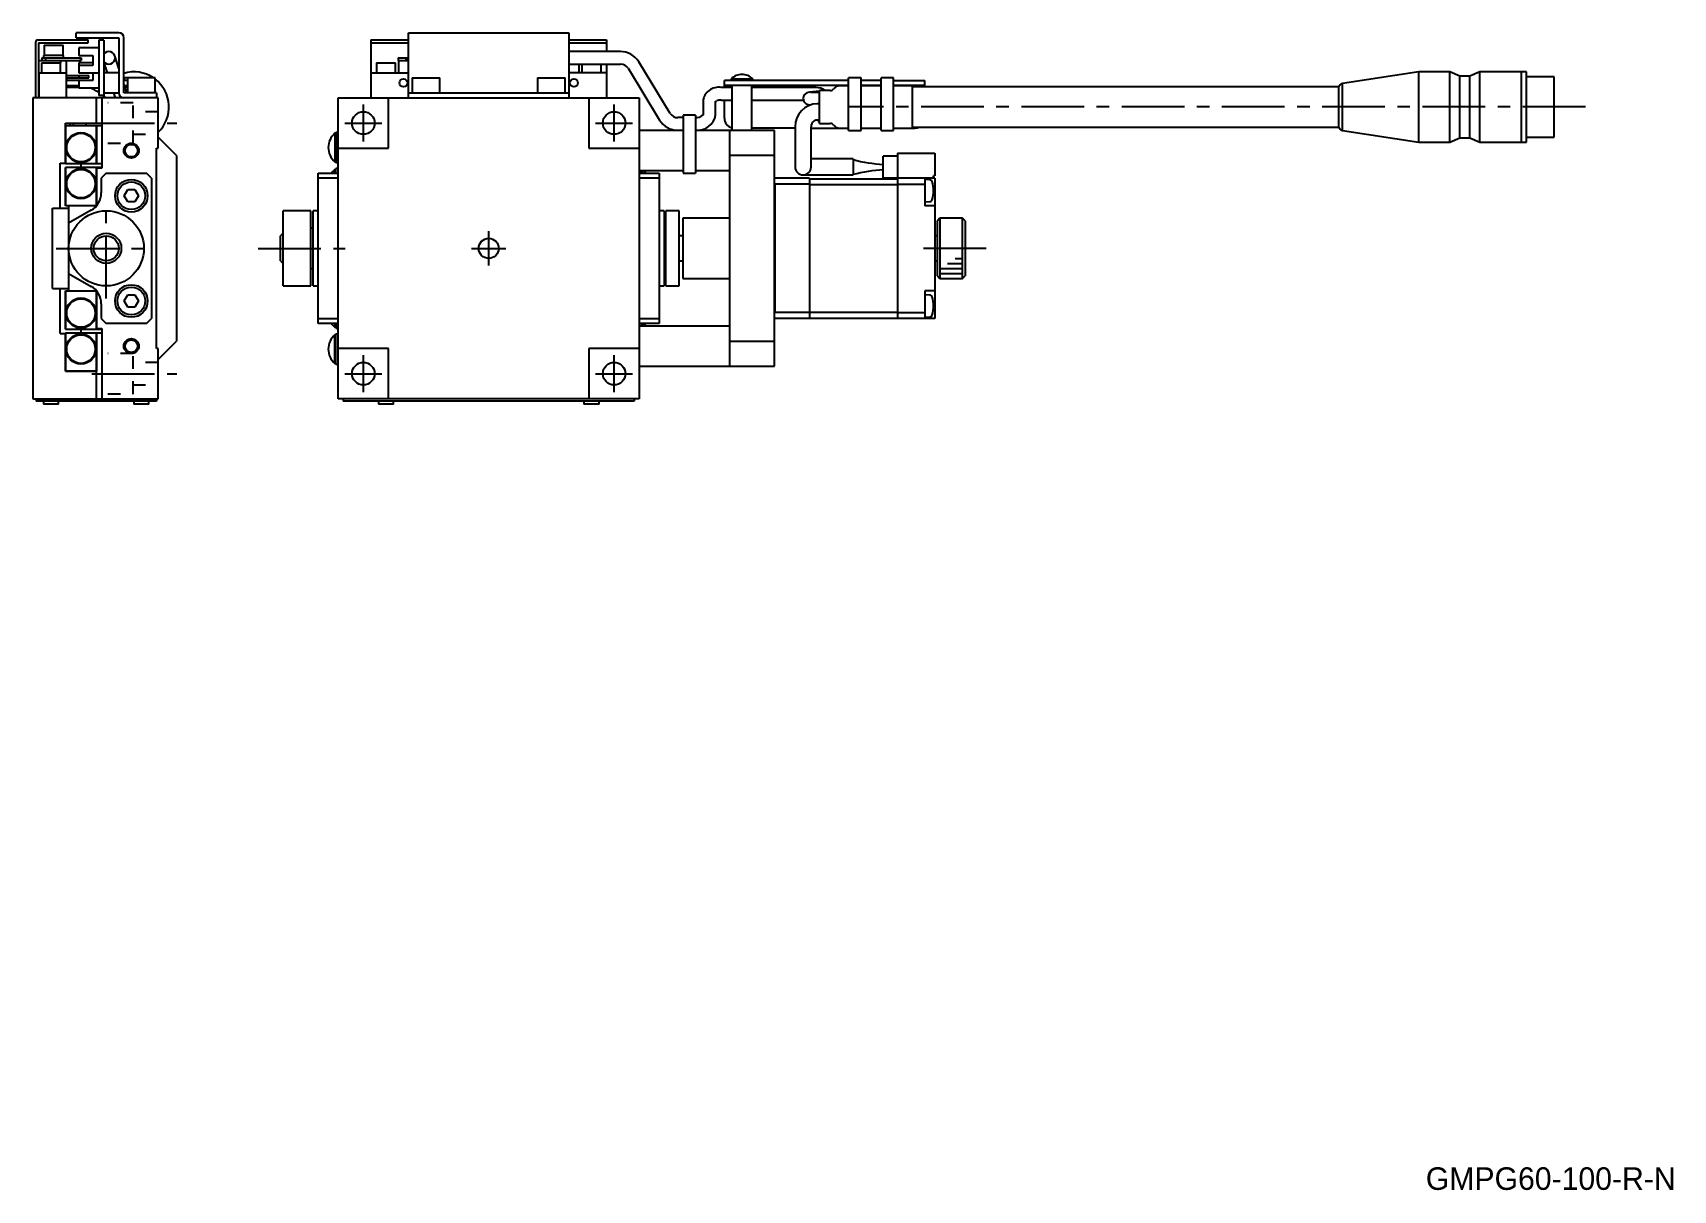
# Model space of a CAD drawing. Extents: x -228 to 421, y 17 to 294.
# Drawn here: x 94.1 to 421.3, y 16.9 to 247.8 of the extents above; entities that cross this region are included whole.
import ezdxf

# ---------------------------------------------------------------- set-up
doc = ezdxf.new("R2010")
doc.units = 0
doc.header["$LTSCALE"] = 10
doc.linetypes.add('CENTER', pattern=[2, 1.25, -0.25, 0.25, -0.25])
doc.linetypes.add('DOT', pattern=[0.5, 0.25, -0.25])
doc.layers.add('1', color=7, linetype='CONTINUOUS')
doc.styles.get("Standard").update_dxf_attribs({"font": 'FGP教科書体NT-M'})

msp = doc.modelspace()

# ---------------------------------------------------------------- linework, layer by layer
at = {"layer": '1', "color": 7, "linetype": 'CONTINUOUS'}
for p, q in [((94.687683, 245.911658), (94.687683, 234.811658)), ((95.187683, 246.411658), (105.187683, 246.411658)), ((95.287683, 245.811658), (105.187683, 245.811658)), ((95.287683, 245.811658), (95.287683, 234.811658)), ((111.287683, 247.811658), (102.787683, 247.811658)), ((102.787683, 246.811658), (102.787683, 247.811658)), ((102.787683, 246.811658), (111.287683, 246.811658)), ((105.187683, 245.811658), (105.187683, 246.411658)), ((107.287683, 246.311658), (107.287683, 235.311658)), ((108.287683, 246.311658), (107.287683, 246.311658)), ((108.287683, 246.311658), (108.287683, 235.178773)), ((111.287683, 246.811658), (111.287683, 235.811658)), ((112.287683, 235.811658), (112.287683, 246.811658)), ((161.55602, 246.411658), (161.55602, 234.811658)), ((161.55602, 246.411658), (169.05602, 246.411658)), ((161.55602, 245.811658), (169.05602, 245.811658)), ((169.05602, 234.811658), (169.05602, 247.811658)), ((169.05602, 247.811658), (201.05602, 247.811658)), ((201.05602, 247.811658), (201.05602, 234.811658)), ((201.05602, 246.411658), (208.55602, 246.411658)), ((201.05602, 245.811658), (208.55602, 245.811658)), ((208.55602, 246.411658), (208.55602, 244.061658)), ((95.287683, 242.311658), (103.791339, 242.311658)), ((95.939693, 242.811658), (95.939693, 242.311658)), ((95.939693, 242.811658), (103.791339, 242.811658)), ((100.287683, 243.311658), (96.287683, 243.311658)), ((96.287683, 243.311658), (96.287683, 242.811658)), ((96.387683, 245.311658), (100.187683, 245.311658)), ((96.387683, 245.311658), (96.387683, 243.311658)), ((96.672893, 242.811658), (96.672893, 242.311658)), ((99.641557, 242.311658), (99.641557, 241.811658)), ((100.187683, 243.311658), (100.187683, 245.311658)), ((100.287683, 242.811658), (100.287683, 243.311658)), ((100.787683, 242.311658), (100.787683, 234.811658)), ((107.287683, 244.811658), (103.287683, 244.811658)), ((103.287683, 244.811658), (103.287683, 243.311658)), ((103.287683, 243.311658), (106.087683, 243.311658)), ((103.634547, 242.811658), (103.634547, 242.311658)), ((103.791339, 242.811658), (103.791339, 242.311658)), ((106.087683, 243.311658), (106.087683, 241.311658)), ((111.287683, 240.701376), (110.476503, 243.19793)), ((167.027398, 242.811658), (167.027398, 242.311658)), ((167.027398, 242.811658), (169.05602, 242.811658)), ((167.027398, 242.311658), (169.05602, 242.311658)), ((167.05602, 242.311658), (167.05602, 239.811658)), ((168.519181, 242.811658), (168.519181, 242.311658)), ((168.937294, 242.811658), (168.937294, 242.311658)), ((211.323969, 244.061658), (201.05602, 244.061658)), ((95.287683, 239.811658), (100.787683, 239.811658)), ((95.337683, 239.811658), (95.337683, 234.811658)), ((95.887683, 241.811658), (95.887683, 239.811658)), ((95.887683, 241.811658), (99.687683, 241.811658)), ((99.687683, 239.811658), (99.687683, 241.811658)), ((100.787683, 239.311658), (105.287683, 239.311658)), ((106.087683, 241.811658), (103.287683, 241.811658)), ((103.287683, 241.811658), (103.287683, 239.811658)), ((106.087683, 241.311658), (103.287683, 241.311658)), ((103.287683, 239.811658), (107.287683, 239.811658)), ((103.287683, 239.311658), (103.287683, 238.811658)), ((105.287683, 238.811658), (105.287683, 239.311658)), ((106.087683, 239.811658), (106.087683, 238.311658)), ((108.287683, 241.844257), (108.948114, 239.811658)), ((111.287683, 239.811658), (108.287683, 239.811658)), ((161.55602, 239.811658), (169.05602, 239.811658)), ((162.65602, 241.811658), (162.65602, 239.811658)), ((162.65602, 241.811658), (166.45602, 241.811658)), ((166.45602, 239.811658), (166.45602, 241.811658)), ((201.05602, 241.561658), (211.323969, 241.561658)), ((208.55602, 239.811658), (201.05602, 239.811658)), ((203.05602, 241.561658), (203.05602, 239.811658)), ((203.65602, 241.561658), (203.65602, 239.811658)), ((207.45602, 239.811658), (207.45602, 241.561658)), ((208.55602, 241.561658), (208.55602, 234.811658)), ((212.853523, 240.736414), (219.121472, 230.411358)), ((221.258517, 231.708677), (214.990568, 242.033733)), ((370.556016, 240.011657), (355.322034, 237.695984)), ((370.556016, 226.011659), (370.556016, 240.011657)), ((376.749015, 240.011657), (370.556016, 240.011657)), ((376.749015, 226.011659), (376.749015, 240.011657)), ((378.749015, 239.161658), (376.749015, 240.011657)), ((378.749015, 226.861658), (378.749015, 239.161658)), ((380.749015, 239.161658), (378.749015, 239.161658)), ((382.749015, 240.011657), (380.749015, 239.161658)), ((380.749015, 226.861658), (380.749015, 239.161658)), ((382.749015, 226.011659), (382.749015, 240.011657)), ((391.006015, 240.011657), (382.749015, 240.011657)), ((391.006015, 226.011659), (391.006015, 240.011657)), ((391.056015, 239.961657), (391.006015, 240.011657)), ((391.056015, 226.011659), (391.056015, 240.011657)), ((392.056017, 240.011657), (391.056015, 240.011657)), ((392.056017, 226.011659), (392.056017, 240.011657)), ((397.556018, 239.011656), (392.056017, 239.011656)), ((397.556018, 227.01166), (397.556018, 239.011656)), ((100.787683, 238.811658), (105.287683, 238.811658)), ((100.787683, 238.603906), (100.937683, 238.603906)), ((106.087683, 238.311658), (100.787683, 238.311658)), ((100.787683, 237.311658), (103.287683, 237.311658)), ((103.287683, 236.901583), (100.787683, 236.901583)), ((100.937683, 238.311658), (100.937683, 238.603906)), ((103.287683, 238.311658), (103.287683, 236.811658)), ((103.287683, 236.811658), (107.287683, 236.811658)), ((107.287683, 236.122737), (106.891064, 236.136587)), ((108.287683, 235.811658), (111.287683, 235.811658)), ((110.247793, 235.811658), (110.572713, 234.811658)), ((118.537683, 238.811659), (112.287683, 238.811659)), ((112.287683, 238.603906), (112.437683, 238.603906)), ((113.037683, 238.311658), (112.287683, 238.311658)), ((112.876449, 235.811658), (112.287683, 237.623693)), ((118.787683, 235.811658), (112.287683, 235.811658)), ((112.389069, 237.311658), (113.037683, 237.311658)), ((112.437683, 238.311658), (112.437683, 238.603906)), ((113.037683, 235.921943), (112.838353, 235.928904)), ((113.037683, 238.811658), (113.037683, 235.811658)), ((118.537683, 235.811658), (118.537683, 238.811658)), ((118.787683, 235.811658), (118.787683, 234.811658)), ((169.05602, 235.811658), (201.05602, 235.811658)), ((169.80602, 238.811658), (169.80602, 235.811658)), ((169.80602, 238.811658), (175.30602, 238.811658)), ((175.30602, 235.811658), (175.30602, 238.811658)), ((194.80602, 238.811658), (194.80602, 235.811658)), ((194.80602, 238.811658), (200.30602, 238.811658)), ((200.30602, 235.811658), (200.30602, 238.811658)), ((233.55602, 236.901583), (231.405562, 236.901583)), ((232.05602, 236.901583), (232.05602, 238.311658)), ((256.80602, 238.311658), (232.05602, 238.311658)), ((256.806016, 237.311658), (232.05602, 237.311658)), ((233.40602, 238.603906), (233.40602, 238.311658)), ((233.40602, 238.603906), (237.70602, 238.603906)), ((233.55602, 237.311658), (233.55602, 228.311658)), ((237.55602, 228.311658), (237.55602, 237.311658)), ((250.306388, 236.901583), (237.55602, 236.901583)), ((237.70602, 238.311658), (237.70602, 238.603906)), ((251.05602, 236.166712), (249.030389, 235.972483)), ((251.029084, 235.884518), (249.257573, 235.925923)), ((251.05602, 235.884518), (251.029084, 235.884518)), ((251.05602, 229.711658), (251.05602, 236.311658)), ((253.141803, 236.311658), (251.05602, 236.311658)), ((254.163123, 236.918765), (253.84891, 236.604552)), ((256.806016, 237.211658), (254.87023, 237.211658)), ((259.306016, 238.811658), (256.806016, 238.811659)), ((256.806016, 228.311659), (256.806016, 238.811659)), ((259.306016, 228.311658), (259.306016, 238.811658)), ((263.306016, 237.311658), (259.306016, 237.311658)), ((263.306016, 237.211658), (259.306016, 237.211658)), ((263.30602, 238.311658), (259.30602, 238.311658)), ((265.806016, 238.811658), (263.306016, 238.811659)), ((263.306016, 228.311659), (263.306016, 238.811659)), ((265.806016, 228.311658), (265.806016, 238.811658)), ((272.05602, 237.311658), (265.806016, 237.311658)), ((269.556016, 237.211658), (265.806016, 237.211658)), ((265.80602, 238.311658), (272.05602, 238.311658)), ((269.556016, 228.811658), (269.556016, 237.211658)), ((354.59836, 237.011658), (269.556016, 237.011658)), ((272.05602, 237.011658), (272.05602, 238.311658)), ((354.59836, 229.011658), (354.59836, 237.011658)), ((355.322034, 228.327333), (355.322034, 237.695984)), ((94.137683, 234.811658), (94.137683, 174.811658)), ((119.137683, 234.811658), (94.137683, 234.811658)), ((106.858772, 229.811658), (106.858772, 234.811658)), ((108.287683, 235.311658), (107.287683, 235.311658)), ((107.893361, 234.811658), (107.893361, 220.811658)), ((108.278082, 235.186008), (108.10932, 235.311798)), ((108.774861, 234.811658), (108.278082, 235.186008)), ((119.137683, 224.811658), (119.137683, 234.811658)), ((155.05602, 234.811658), (215.05602, 234.811658)), ((155.05602, 174.811658), (155.05602, 234.811658)), ((165.05602, 224.811658), (165.05602, 234.811658)), ((205.05602, 234.811658), (205.05602, 224.811658)), ((215.05602, 234.811658), (215.05602, 174.811658)), ((227.80602, 234.187713), (227.80602, 231.469189)), ((230.30563, 234.125388), (230.413287, 234.199316)), ((230.30602, 231.438878), (230.30602, 234.187713)), ((230.413287, 234.199316), (230.514194, 234.24828)), ((231.405562, 234.401583), (233.55602, 234.401583)), ((232.05602, 230.811658), (232.05602, 234.401583)), ((237.55602, 234.401583), (247.816338, 234.401583)), ((251.05602, 233.660188), (250.575098, 233.660188)), ((100.637342, 221.811658), (100.637342, 229.811658)), ((100.637342, 229.811658), (107.893361, 229.811658)), ((100.6509, 229.309764), (100.68733, 229.261658)), ((100.6509, 221.711658), (100.6509, 229.309764)), ((100.651434, 229.311658), (107.893361, 229.311658)), ((100.68733, 229.261658), (100.68733, 221.711658)), ((106.80876, 229.261658), (100.68733, 229.261658)), ((101.525864, 229.811658), (101.545114, 229.311658)), ((102.275638, 229.311658), (102.29244, 229.811658)), ((104.787683, 229.311658), (104.787683, 229.811658)), ((106.80876, 229.261658), (106.871643, 229.309999)), ((106.80876, 221.711658), (106.80876, 229.261658)), ((106.871643, 229.309999), (106.871643, 221.711658)), ((223.80602, 230.883433), (222.788071, 230.883433)), ((226.30602, 231.383433), (223.80602, 231.383433)), ((223.80602, 231.383433), (223.80602, 219.811658)), ((226.30602, 231.383433), (226.30602, 219.811658)), ((227.743579, 231.39283), (227.640561, 231.304997)), ((227.812106, 231.480572), (227.743579, 231.39283)), ((246.15602, 229.060188), (246.15602, 221.060188)), ((249.35602, 221.060188), (249.35602, 229.060188)), ((249.944211, 230.256357), (250.052507, 230.323713)), ((250.052507, 230.323713), (250.169669, 230.379656)), ((250.169669, 230.379656), (250.295499, 230.422449)), ((250.295499, 230.422449), (250.429158, 230.450002)), ((250.429158, 230.450002), (250.565365, 230.460142)), ((250.565365, 230.460142), (250.575098, 230.460188)), ((250.575098, 230.460188), (251.05602, 230.460188)), ((250.85602, 230.460188), (250.85602, 230.011658)), ((251.05602, 230.011658), (250.85602, 230.011658)), ((251.05602, 229.711658), (253.141803, 229.711658)), ((253.84891, 229.418765), (254.163123, 229.104552)), ((269.556016, 229.011658), (354.59836, 229.011658)), ((122.787683, 223.311658), (119.137683, 226.961658)), ((154.396465, 227.761658), (154.396465, 222.061658)), ((154.55602, 227.761658), (154.396465, 227.761658)), ((154.55602, 227.911658), (154.55602, 221.911658)), ((155.05602, 227.911658), (154.55602, 227.911658)), ((223.80602, 228.311658), (215.05602, 228.311658)), ((222.788071, 228.383433), (223.80602, 228.383433)), ((242.05602, 228.311658), (226.30602, 228.311658)), ((233.05602, 228.311658), (233.05602, 181.311658)), ((246.15602, 228.811658), (237.55602, 228.811658)), ((242.05602, 181.311658), (242.05602, 228.311658)), ((249.35602, 228.811658), (256.80602, 228.811658)), ((256.806016, 228.311659), (259.306016, 228.311658)), ((259.30602, 228.811658), (263.30602, 228.811658)), ((263.306016, 228.311659), (265.806016, 228.311658)), ((265.80602, 228.811658), (270.05602, 228.811658)), ((355.322034, 228.327333), (370.556016, 226.011659)), ((370.556016, 226.011659), (376.749015, 226.011659)), ((376.749015, 226.011659), (378.749015, 226.861658)), ((378.749015, 226.861658), (380.749015, 226.861658)), ((380.749015, 226.861658), (382.749015, 226.011659)), ((382.749015, 226.011659), (391.006015, 226.011659)), ((391.006015, 226.011659), (391.056015, 226.061659)), ((391.056015, 226.011659), (392.056017, 226.011659)), ((392.056017, 227.01166), (397.556018, 227.01166)), ((118.837683, 224.811658), (119.137683, 224.811658)), ((118.837683, 184.811658), (118.837683, 224.811658)), ((122.787683, 223.311658), (122.787683, 186.311658)), ((155.05602, 224.811658), (165.05602, 224.811658)), ((205.05602, 224.811658), (215.05602, 224.811658)), ((242.05602, 223.311658), (233.05602, 223.311658)), ((257.75602, 222.660188), (249.35602, 222.660188)), ((257.75602, 222.660188), (257.75602, 219.460188)), ((263.75602, 218.811658), (263.75602, 223.211658)), ((266.55602, 223.211658), (263.75602, 223.211658)), ((266.55602, 223.811658), (274.05602, 223.811658)), ((266.55602, 223.811658), (266.55602, 190.811658)), ((274.05602, 223.811658), (274.05602, 219.311658)), ((99.597939, 212.811658), (99.597939, 221.811658)), ((99.597939, 221.811658), (100.6509, 221.811658)), ((100.6509, 221.711658), (107.893361, 221.711658)), ((100.650901, 213.313553), (100.650901, 220.911658)), ((107.893361, 220.911658), (100.650901, 220.911658)), ((100.687331, 220.911658), (100.687331, 213.361658)), ((102.699177, 221.711658), (103.003859, 222.005333)), ((103.00386, 220.617983), (102.699178, 220.911658)), ((103.787683, 220.911658), (103.787683, 221.711658)), ((104.496697, 222.006667), (104.802411, 221.711658)), ((104.802412, 220.911658), (104.496698, 220.61665)), ((106.808761, 213.361658), (106.808761, 220.911658)), ((106.858772, 220.811658), (106.858772, 213.311658)), ((107.893361, 220.811658), (106.858772, 220.811658)), ((106.871644, 220.911658), (106.871643, 220.811658)), ((108.787683, 219.811658), (107.787683, 218.811658)), ((108.787683, 219.811658), (116.787683, 219.811658)), ((117.787683, 218.811658), (116.787683, 219.811658)), ((151.05602, 219.811658), (155.05602, 219.811658)), ((151.05602, 189.811658), (151.05602, 219.811658)), ((154.396465, 222.061658), (154.55602, 222.061658)), ((154.396465, 219.811658), (154.396465, 220.561658)), ((154.55602, 220.561658), (154.396465, 220.561658)), ((154.55602, 221.911658), (155.05602, 221.911658)), ((155.05602, 220.711658), (154.55602, 220.711658)), ((154.55602, 219.811658), (154.55602, 220.711658)), ((215.05602, 220.311658), (223.80602, 220.311658)), ((215.05602, 219.811658), (219.05602, 219.811658)), ((215.55602, 219.811658), (215.55602, 220.311658)), ((215.715575, 219.811658), (215.715575, 220.311658)), ((219.05602, 219.811658), (219.05602, 189.811658)), ((223.80602, 219.811658), (226.30602, 219.811658)), ((226.30602, 220.311658), (233.05602, 220.311658)), ((247.75602, 219.460188), (257.75602, 219.460188)), ((273.75602, 218.811658), (273.75602, 219.311658)), ((274.05602, 219.311658), (273.75602, 219.311658)), ((107.787683, 218.811658), (107.787683, 215.873836)), ((112.344307, 215.311658), (113.065995, 216.561658)), ((113.065995, 216.561658), (114.509371, 216.561658)), ((114.509371, 216.561658), (115.231059, 215.311658)), ((117.787683, 218.811658), (117.787683, 190.811658)), ((155.05602, 218.811658), (151.05602, 218.811658)), ((219.05602, 218.811658), (215.05602, 218.811658)), ((242.15602, 218.811658), (242.05602, 218.711658)), ((242.05602, 217.661658), (242.10602, 217.611658)), ((249.05602, 217.611658), (242.10602, 217.611658)), ((242.10602, 217.611658), (242.10602, 192.011658)), ((249.05602, 218.811658), (242.15602, 218.811658)), ((249.05602, 218.811658), (249.05602, 190.811658)), ((249.05602, 218.711658), (266.55602, 218.711658)), ((249.05602, 217.570237), (266.55602, 217.570237)), ((274.05602, 218.811658), (263.75602, 218.811658)), ((266.55602, 217.611658), (272.05602, 217.611658)), ((272.05602, 218.811658), (272.05602, 213.311658)), ((273.0413, 218.475458), (272.05602, 218.561658)), ((274.05602, 218.811658), (274.05602, 190.811658)), ((98.037382, 196.811658), (98.037382, 212.811658)), ((98.037382, 212.811658), (101.287683, 212.811658)), ((100.650901, 213.313553), (100.687331, 213.361658)), ((106.858772, 213.311658), (100.651435, 213.311658)), ((100.687331, 213.361658), (106.808761, 213.361658)), ((101.287683, 213.311658), (101.287683, 196.311658)), ((106.858772, 213.323213), (106.808761, 213.361658)), ((113.065995, 214.061658), (112.344307, 215.311658)), ((114.509371, 214.061658), (113.065995, 214.061658)), ((115.231059, 215.311658), (114.509371, 214.061658)), ((272.05602, 214.061658), (273.0413, 214.147859)), ((274.05602, 213.311658), (272.05602, 213.311658)), ((105.787683, 212.409735), (101.287683, 209.811658)), ((144.05602, 197.311658), (144.05602, 212.311658)), ((149.55602, 212.311658), (144.05602, 212.311658)), ((149.55602, 197.311658), (149.55602, 212.311658)), ((150.05602, 197.311658), (150.05602, 212.311658)), ((151.05602, 212.311658), (150.05602, 212.311658)), ((220.05602, 212.311658), (219.05602, 212.311658)), ((220.05602, 212.311658), (220.05602, 197.311658)), ((220.35602, 197.311658), (220.35602, 212.311658)), ((223.05602, 212.311658), (220.35602, 212.311658)), ((223.05602, 197.311658), (223.05602, 212.311658)), ((223.75602, 210.811658), (223.75602, 198.811658)), ((233.05602, 210.811658), (223.75602, 210.811658)), ((275.05602, 210.811658), (274.55602, 210.311658)), ((274.55602, 199.311658), (274.55602, 210.311658)), ((275.05602, 210.811658), (275.05602, 198.811658)), ((279.55602, 210.811658), (275.05602, 210.811658)), ((279.55602, 198.811658), (279.55602, 210.811658)), ((280.05602, 210.311658), (279.55602, 210.811658)), ((280.05602, 210.311658), (280.05602, 199.311658)), ((144.05602, 207.811658), (143.55602, 207.311658)), ((143.55602, 202.311658), (143.55602, 207.311658)), ((150.05602, 208.811658), (149.55602, 208.811658)), ((220.35602, 208.811658), (220.05602, 208.811658)), ((223.75602, 207.311658), (223.05602, 207.311658)), ((274.55602, 207.311658), (274.05602, 207.311658)), ((101.287683, 199.811658), (105.787683, 197.213582)), ((143.55602, 202.311658), (144.05602, 201.811658)), ((149.55602, 200.811658), (150.05602, 200.811658)), ((220.05602, 200.811658), (220.35602, 200.811658)), ((223.05602, 202.311658), (223.75602, 202.311658)), ((274.05602, 202.311658), (274.55602, 202.311658)), ((98.037382, 196.811658), (101.287683, 196.811658)), ((99.597939, 187.811658), (99.597939, 196.811658)), ((100.6509, 188.711658), (100.6509, 196.309764)), ((100.6509, 196.309764), (100.68733, 196.261658)), ((100.651434, 196.311658), (106.858772, 196.311658)), ((106.80876, 196.261658), (106.858772, 196.300104)), ((106.858772, 196.311658), (106.858772, 188.811658)), ((144.05602, 197.311658), (149.55602, 197.311658)), ((150.05602, 197.311658), (151.05602, 197.311658)), ((219.05602, 197.311658), (220.05602, 197.311658)), ((220.35602, 197.311658), (223.05602, 197.311658)), ((223.75602, 198.811658), (233.05602, 198.811658)), ((274.05602, 196.311658), (272.05602, 196.311658)), ((272.05602, 196.311658), (272.05602, 190.811658)), ((274.55602, 199.311658), (275.05602, 198.811658)), ((275.05602, 198.811658), (279.55602, 198.811658)), ((279.55602, 198.811658), (280.05602, 199.311658)), ((100.68733, 196.261658), (100.68733, 188.711658)), ((106.80876, 196.261658), (100.68733, 196.261658)), ((106.80876, 188.711658), (106.80876, 196.261658)), ((107.787683, 193.749481), (107.787683, 190.811658)), ((112.344307, 194.311658), (113.065995, 195.561658)), ((113.065995, 193.061658), (112.344307, 194.311658)), ((113.065995, 195.561658), (114.509371, 195.561658)), ((114.509371, 193.061658), (113.065995, 193.061658)), ((114.509371, 195.561658), (115.231059, 194.311658)), ((115.231059, 194.311658), (114.509371, 193.061658)), ((273.0413, 195.475458), (272.05602, 195.561658)), ((107.787683, 190.811658), (108.787683, 189.811658)), ((116.787683, 189.811658), (108.787683, 189.811658)), ((116.787683, 189.811658), (117.787683, 190.811658)), ((151.05602, 190.811658), (155.05602, 190.811658)), ((155.05602, 189.811658), (151.05602, 189.811658)), ((154.396465, 189.811658), (154.396465, 189.061658)), ((154.55602, 189.811658), (154.55602, 188.911658)), ((215.05602, 190.811658), (219.05602, 190.811658)), ((219.05602, 189.811658), (215.05602, 189.811658)), ((215.55602, 189.811658), (215.55602, 189.311658)), ((215.715575, 189.811658), (215.715575, 189.311658)), ((242.10602, 192.011658), (242.05602, 191.961658)), ((242.05602, 190.911658), (242.15602, 190.811658)), ((249.05602, 192.011658), (242.10602, 192.011658)), ((249.05602, 190.811658), (242.15602, 190.811658)), ((249.05602, 192.05308), (266.55602, 192.05308)), ((249.05602, 190.911658), (266.55602, 190.911658)), ((266.55602, 192.011658), (272.05602, 192.011658)), ((274.05602, 190.811658), (266.55602, 190.811658)), ((272.05602, 191.061658), (273.0413, 191.147859)), ((99.597939, 187.811658), (100.6509, 187.811658)), ((100.637342, 180.311658), (100.637342, 187.811658)), ((100.6509, 188.711658), (107.893361, 188.711658)), ((107.893361, 187.911658), (100.6509, 187.911658)), ((100.6509, 180.313553), (100.6509, 187.911658)), ((100.68733, 187.911658), (100.68733, 180.361658)), ((102.699177, 188.711658), (103.003859, 189.005333)), ((103.003859, 187.617983), (102.699177, 187.911658)), ((103.787683, 187.911658), (103.787683, 188.711658)), ((104.496697, 189.006667), (104.802411, 188.711658)), ((104.802411, 187.911658), (104.496697, 187.61665)), ((106.80876, 180.361658), (106.80876, 187.911658)), ((106.858772, 188.811658), (107.893361, 188.811658)), ((106.871643, 188.811658), (106.871643, 188.711658)), ((106.871643, 187.911658), (106.871643, 180.313318)), ((107.893361, 188.811658), (107.893361, 174.811658)), ((154.396465, 189.061658), (154.55602, 189.061658)), ((154.396465, 181.861658), (154.396465, 187.561658)), ((154.55602, 187.561658), (154.396465, 187.561658)), ((154.55602, 188.911658), (155.05602, 188.911658)), ((154.55602, 181.711658), (154.55602, 187.711658)), ((155.05602, 187.711658), (154.55602, 187.711658)), ((233.05602, 189.311658), (215.05602, 189.311658)), ((119.137683, 184.811658), (118.837683, 184.811658)), ((119.137683, 182.661658), (122.787683, 186.311658)), ((119.137683, 174.811658), (119.137683, 184.811658)), ((165.05602, 184.811658), (155.05602, 184.811658)), ((165.05602, 174.811658), (165.05602, 184.811658)), ((205.05602, 184.811658), (205.05602, 174.811658)), ((215.05602, 184.811658), (205.05602, 184.811658)), ((233.05602, 186.311658), (242.05602, 186.311658)), ((100.637342, 180.311658), (106.872085, 180.311658)), ((100.6509, 180.313553), (100.68733, 180.361658)), ((100.68733, 180.361658), (106.80876, 180.361658)), ((106.871643, 180.313318), (106.80876, 180.361658)), ((106.858772, 174.811658), (106.858772, 180.311658)), ((154.396465, 181.861658), (154.55602, 181.861658)), ((154.55602, 181.711658), (155.05602, 181.711658)), ((215.05602, 181.311658), (242.05602, 181.311658)), ((94.137683, 174.811658), (119.137683, 174.811658)), ((94.787683, 174.811658), (94.787683, 174.311658)), ((118.787683, 174.311658), (94.787683, 174.311658)), ((96.287683, 174.311658), (96.287683, 173.711658)), ((99.287683, 173.711658), (96.287683, 173.711658)), ((99.287683, 173.711658), (99.287683, 174.311658)), ((108.184188, 174.811658), (108.184188, 174.311658)), ((114.287683, 174.311658), (114.287683, 173.711658)), ((117.287683, 173.711658), (114.287683, 173.711658)), ((117.287683, 173.711658), (117.287683, 174.311658)), ((118.787683, 174.811658), (118.787683, 174.311658)), ((215.05602, 174.811658), (155.05602, 174.811658)), ((156.05602, 174.811658), (156.05602, 174.311658)), ((214.05602, 174.311658), (156.05602, 174.311658)), ((163.05602, 174.311658), (163.05602, 173.711658)), ((166.05602, 173.711658), (163.05602, 173.711658)), ((166.05602, 173.711658), (166.05602, 174.311658)), ((204.05602, 174.311658), (204.05602, 173.711658)), ((207.05602, 173.711658), (204.05602, 173.711658)), ((207.05602, 173.711658), (207.05602, 174.311658)), ((214.05602, 174.811658), (214.05602, 174.311658))]:
    msp.add_line(p, q, dxfattribs=at)
at = {"layer": '1', "color": 9, "linetype": 'DOT'}
for p, q in [((114.137683, 233.811658), (109.097286, 233.811658)), ((114.137683, 225.811658), (114.137683, 233.811658)), ((119.137683, 232.061658), (114.137683, 232.061658)), ((109.097286, 225.811658), (114.137683, 225.811658)), ((114.137683, 227.561658), (119.137683, 227.561658)), ((114.137683, 183.811658), (109.097286, 183.811658)), ((114.137683, 175.811658), (114.137683, 183.811658)), ((119.137683, 182.061658), (114.137683, 182.061658)), ((114.137683, 177.561658), (119.137683, 177.561658)), ((109.097286, 175.811658), (114.137683, 175.811658))]:
    msp.add_line(p, q, dxfattribs=at)
at = {"layer": '1', "color": 4, "linetype": 'CENTER'}
for p, q in [((160.05602, 226.111658), (160.05602, 233.511658)), ((210.05602, 226.111658), (210.05602, 233.511658)), ((403.787917, 233.011658), (256.860431, 233.011658)), ((105.901831, 229.811658), (122.839576, 229.811658)), ((156.35602, 229.811658), (163.75602, 229.811658)), ((206.35602, 229.811658), (213.75602, 229.811658)), ((108.787683, 194.811658), (108.787683, 214.811658)), ((185.05602, 201.411658), (185.05602, 208.211658)), ((98.787683, 204.811658), (118.787683, 204.811658)), ((139.094391, 204.811658), (156.438642, 204.811658)), ((181.65602, 204.811658), (188.45602, 204.811658)), ((284.276091, 204.811658), (270.048385, 204.811658)), ((160.05602, 176.111658), (160.05602, 183.511658)), ((210.05602, 176.111658), (210.05602, 183.511658)), ((105.901831, 179.811658), (122.839576, 179.811658)), ((156.35602, 179.811658), (163.75602, 179.811658)), ((206.35602, 179.811658), (213.75602, 179.811658))]:
    msp.add_line(p, q, dxfattribs=at)
at = {"layer": '1', "color": 9, "linetype": 'CONTINUOUS'}
for p, q in [((104.787678, 229.311658), (104.787678, 229.811658)), ((275.05602, 200.811658), (279.55602, 200.811658)), ((275.05602, 199.811658), (279.55602, 199.811658)), ((276.55602, 201.811658), (279.55602, 201.811658)), ((278.05602, 202.811658), (279.55602, 202.811658))]:
    msp.add_line(p, q, dxfattribs=at)
at = {"layer": '1', "color": 7, "linetype": 'CONTINUOUS'}
for centre, radius in [((168.05602, 237.811658), 0.8), ((202.05602, 237.811658), 0.8), ((160.05602, 229.811658), 2.25), ((210.05602, 229.811658), 2.25), ((103.747683, 224.911658), 3), ((103.747683, 224.911658), 2.85), ((113.787683, 224.311658), 1.25), ((103.747684, 217.711658), 3), ((103.747684, 217.711658), 2.85), ((113.787683, 215.311658), 3.25), ((113.787683, 215.311658), 2.75), ((108.787683, 204.811658), 7.5), ((108.787683, 204.811658), 3), ((108.787683, 204.811658), 2.5), ((185.05602, 204.811658), 2), ((113.787683, 194.311658), 3.25), ((113.787683, 194.311658), 2.75), ((103.747683, 191.911658), 3), ((103.747683, 191.911658), 2.85), ((103.747683, 184.711658), 3), ((103.747683, 184.711658), 2.85), ((113.787683, 185.311658), 1.25), ((160.05602, 179.811658), 2.25), ((210.05602, 179.811658), 2.25)]:
    msp.add_circle(centre, radius, dxfattribs=at)
at = {"layer": '1', "color": 9, "linetype": 'CONTINUOUS'}
for centre in [(113.787683, 224.311658), (113.787683, 185.311658)]:
    msp.add_circle(centre, 1.5, dxfattribs=at)
at = {"layer": '1', "color": 7, "linetype": 'CONTINUOUS'}
for centre, radius, start, end in [((95.187683, 245.911658), 0.5, 90, 180), ((111.287683, 246.811658), 1, 0, 90), ((109.287683, 242.811658), 1.25, 216.869898, 143.130102), ((211.352153, 239.783949), 4.277802, 31.730235, 90.377493), ((114.287683, 233.011658), 6.999999, 55.95228, 106.601552), ((211.346128, 239.772626), 1.789169, 32.593748, 90.709615), ((235.55602, 236.511658), 3, 44.220044, 135.779956), ((98.787683, 236.511658), 3, 44.220044, 48.189685), ((102.663477, 229.193636), 8.133685, 55.353728, 69.505388), ((112.287683, 235.811658), 1, 180, 270), ((110.287683, 236.511658), 3, 44.220044, 48.189685), ((114.287683, 233.011658), 4.2, 107.314654, 114.520081), ((114.287683, 233.011658), 3.3, 112.258621, 116.309485), ((114.287683, 233.011658), 6.999999, 313.856712, 52.616795), ((230.877035, 233.858533), 3.088607, 80.146976, 173.88186), ((249.032856, 234.704493), 1.253762, 115.49947265, 236.51285215), ((249.135919, 234.42999), 1.546099, 93.91379341, 114.56737398), ((250.303484, 233.764671), 3.136913, 54.298675, 89.946948), ((253.141803, 237.311658), 1, 270, 315), ((254.87023, 236.211658), 1, 90, 135), ((355.556017, 236.723741), 1.000002, 103.531698, 163.266744), ((231.344032, 232.091301), 2.311101, 88.47438622, 111.042841), ((250.666092, 229.150136), 4.510969, 91.155836, 181.142555), ((249.175804, 235.026465), 1.602226, 238.60268113, 270.18908483), ((-5.712317, 259.261658), 110.5, 344.272774, 344.273795), ((-5.712317, 259.261658), 116.5, 345.102194, 345.103038), ((222.759887, 232.661142), 4.277802, 211.730235, 270.377493), ((222.765912, 232.672465), 1.789169, 212.593748, 270.709615), ((226.703596, 232.014918), 3.648189, 263.744377, 350.915117), ((226.221887, 233.52549), 2.635, 271.83087058, 302.57453295), ((234.05602, 230.811658), 2, 180, 255.522488), ((250.820298, 229.08286), 1.464453, 126.74357502, 180.88705666), ((253.141803, 228.711658), 1, 45, 90), ((254.87023, 229.811658), 1, 225, 270), ((270.05602, 230.811658), 2, 270, 295.841933), ((355.556017, 229.299575), 1.000002, 196.733256, 256.468302), ((156.75602, 224.911658), 3.7, 129.621835, 230.378165), ((265.169923, 250.149996), 28.615444, 254.984078, 267.167835), ((156.75602, 217.711658), 3.7, 129.621835, 145.419222), ((213.35602, 217.711658), 3.7, 34.580778, 44.644246), ((247.75602, 221.060188), 1.6, 180, 0), ((265.212671, 191.601081), 28.889479, 92.890166, 104.957921), ((272.997722, 217.97736), 0.5, 17.629155, 85), ((267.75602, 216.311658), 6, 342.370845, 17.629155), ((-5.712317, 183.361658), 110.500001, 15.726205, 15.727226), ((103.787683, 215.873836), 4, 300, 0), ((272.997722, 214.645957), 0.5, 275, 342.370845), ((-5.712317, 226.261658), 110.5, 344.272774, 344.273795), ((103.787683, 193.749481), 4, 0, 60), ((272.997722, 194.97736), 0.5, 17.629155, 85), ((267.75602, 193.311658), 6, 342.370845, 17.629155), ((156.75602, 191.911658), 3.7, 214.580778, 230.378165), ((213.35602, 191.911658), 3.7, 315.355754, 325.419222), ((272.997722, 191.645957), 0.5, 275, 342.370845), ((156.75602, 184.711658), 3.7, 129.621835, 230.378165), ((-5.712317, 150.361658), 110.5, 15.726205, 15.727226), ((-5.712317, 150.361658), 116.5, 14.896962, 14.897806)]:
    msp.add_arc(centre, radius, start, end, dxfattribs=at)

# ---------------------------------------------------------------- texts
at = {"layer": '1', "color": 7}
msp.add_text('GMPG60-100-R-N', height=4.5, dxfattribs=at).set_placement((371.944604, 16.993359))

doc.saveas('drawing.dxf')
